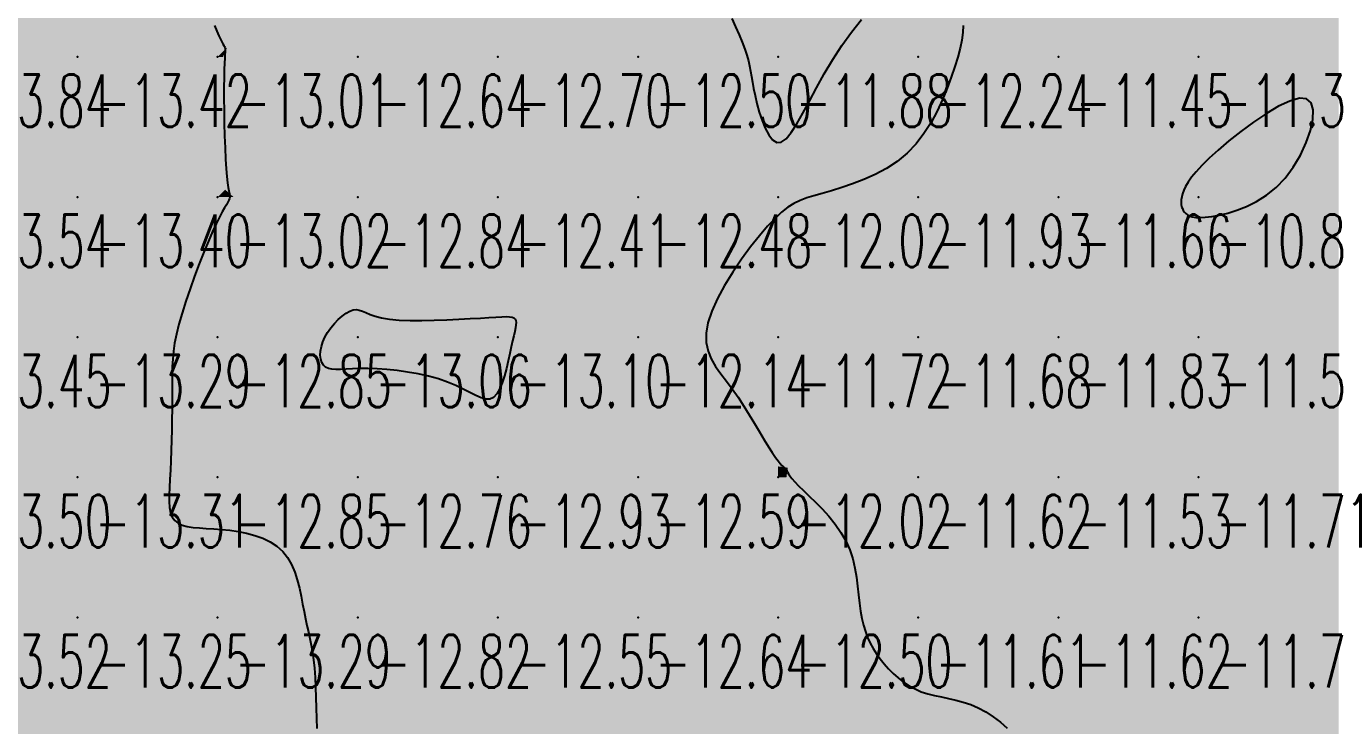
# Model space of a CAD drawing. Header units: millimetres. Extents: x 88261 to 90953, y 390274 to 392322.
# Drawn here: x 89756.6 to 89850.2, y 391109.5 to 391159.4 of the extents above; entities that cross this region are included whole.
import ezdxf
from ezdxf.enums import TextEntityAlignment as Align

# ---------------------------------------------------------------- set-up
doc = ezdxf.new("R2010")
doc.units = ezdxf.units.MM
doc.header["$LTSCALE"] = 25
for name, color, linetype in [('CN_03_00', 7, 'Continuous'), ('COTEAlt', 7, 'Continuous'), ('TN_COLORIAGE', 7, 'Continuous')]:
    doc.layers.add(name, color=color, linetype=linetype)
doc.styles.add('Simplex 1.0', font='Simplex.shx', dxfattribs={"width": 0.99, "height": 2.5})
doc.styles.get("Standard").update_dxf_attribs({"font": 'times.ttf'})

# ---------------------------------------------------------------- blocks, each defined once
blk = doc.blocks.new('COTE')
at = {"color": 0}
blk.add_point((0, 0), dxfattribs=at)
at = {"layer": 'COTEAlt'}
blk.add_attdef('ALT', text='', height=3.75, dxfattribs=at).set_placement((1.25, -1.25), align=Align.TOP_LEFT)

msp = doc.modelspace()

# ---------------------------------------------------------------- linework, layer by layer
at = {"layer": 'CN_03_00', "flags": 128}
for points, elevation in [([(89770.027, 391159.483), (89770.185, 391159.074), (89770.324, 391158.75), (89770.443, 391158.499), (89770.543, 391158.308), (89770.625, 391158.165), (89770.69, 391158.057), (89770.738, 391157.972), (89770.769, 391157.896), (89770.786, 391157.817), (89770.79, 391157.718), (89770.784, 391157.583), (89770.772, 391157.395), (89770.755, 391157.137), (89770.736, 391156.792), (89770.719, 391156.344), (89770.706, 391155.775), (89770.7, 391155.077), (89770.701, 391154.277), (89770.708, 391153.408), (89770.723, 391152.507), (89770.745, 391151.606), (89770.774, 391150.741), (89770.81, 391149.947), (89770.854, 391149.258), (89770.904, 391148.7), (89770.957, 391148.262), (89771.008, 391147.927), (89771.054, 391147.675), (89771.09, 391147.488), (89771.111, 391147.347), (89771.114, 391147.232), (89771.094, 391147.126), (89771.047, 391147.01), (89770.972, 391146.87), (89770.868, 391146.692), (89770.734, 391146.463), (89770.569, 391146.17), (89770.372, 391145.798), (89770.143, 391145.335), (89769.88, 391144.767), (89769.584, 391144.087), (89769.265, 391143.314), (89768.933, 391142.475), (89768.6, 391141.594), (89768.277, 391140.697), (89767.976, 391139.81), (89767.707, 391138.959), (89767.481, 391138.17), (89767.306, 391137.461), (89767.179, 391136.821), (89767.092, 391136.233), (89767.038, 391135.678), (89767.009, 391135.138), (89766.998, 391134.597), (89766.997, 391134.035), (89767, 391133.435), (89767, 391132.784), (89766.996, 391132.09), (89766.988, 391131.366), (89766.975, 391130.624), (89766.958, 391129.879), (89766.935, 391129.141), (89766.908, 391128.425), (89766.876, 391127.744), (89766.84, 391127.108), (89766.807, 391126.521), (89766.787, 391125.986), (89766.789, 391125.504), (89766.82, 391125.077), (89766.891, 391124.707), (89767.01, 391124.397), (89767.186, 391124.148), (89767.425, 391123.96), (89767.725, 391123.824), (89768.081, 391123.731), (89768.489, 391123.669), (89768.942, 391123.628), (89769.436, 391123.597), (89769.965, 391123.567), (89770.526, 391123.525), (89771.112, 391123.463), (89771.711, 391123.374), (89772.312, 391123.253), (89772.9, 391123.092), (89773.465, 391122.887), (89773.994, 391122.631), (89774.473, 391122.32), (89774.891, 391121.946), (89775.238, 391121.507), (89775.522, 391121.013), (89775.751, 391120.479), (89775.934, 391119.916), (89776.083, 391119.339), (89776.207, 391118.761), (89776.314, 391118.195), (89776.416, 391117.655), (89776.519, 391117.149), (89776.624, 391116.67), (89776.728, 391116.203), (89776.828, 391115.737), (89776.923, 391115.257), (89777.01, 391114.753), (89777.086, 391114.209), (89777.149, 391113.614), (89777.198, 391112.96), (89777.235, 391112.258), (89777.262, 391111.526), (89777.284, 391110.78), (89777.301, 391110.038), (89777.319, 391109.317)], -13), ([(89823.451, 391159.483), (89823.428, 391158.974), (89823.353, 391158.434), (89823.229, 391157.855), (89823.062, 391157.227), (89822.854, 391156.543), (89822.607, 391155.798), (89822.319, 391155.007), (89821.985, 391154.188), (89821.599, 391153.362), (89821.158, 391152.548), (89820.655, 391151.763), (89820.088, 391151.029), (89819.45, 391150.363), (89818.742, 391149.781), (89817.979, 391149.278), (89817.182, 391148.848), (89816.37, 391148.482), (89815.565, 391148.172), (89814.786, 391147.91), (89814.054, 391147.689), (89813.389, 391147.5), (89812.804, 391147.333), (89812.287, 391147.171), (89811.817, 391146.993), (89811.376, 391146.778), (89810.943, 391146.508), (89810.499, 391146.161), (89810.024, 391145.718), (89809.498, 391145.158), (89808.91, 391144.469), (89808.28, 391143.673), (89807.638, 391142.798), (89807.011, 391141.874), (89806.428, 391140.929), (89805.918, 391139.992), (89805.511, 391139.094), (89805.233, 391138.262), (89805.107, 391137.519), (89805.119, 391136.854), (89805.25, 391136.25), (89805.479, 391135.69), (89805.786, 391135.156), (89806.15, 391134.632), (89806.551, 391134.1), (89806.969, 391133.542), (89807.386, 391132.947), (89807.795, 391132.325), (89808.191, 391131.695), (89808.57, 391131.073), (89808.928, 391130.475), (89809.258, 391129.919), (89809.558, 391129.421), (89809.823, 391128.998), (89810.049, 391128.662), (89810.238, 391128.406), (89810.395, 391128.216), (89810.522, 391128.08), (89810.623, 391127.986), (89810.701, 391127.921), (89810.76, 391127.871), (89810.804, 391127.825), (89810.837, 391127.771), (89810.869, 391127.702), (89810.912, 391127.612), (89810.979, 391127.494), (89811.079, 391127.344), (89811.226, 391127.154), (89811.431, 391126.92), (89811.705, 391126.635), (89812.055, 391126.295), (89812.466, 391125.903), (89812.917, 391125.463), (89813.389, 391124.979), (89813.862, 391124.457), (89814.315, 391123.9), (89814.727, 391123.312), (89815.08, 391122.699), (89815.357, 391122.064), (89815.567, 391121.416), (89815.722, 391120.762), (89815.835, 391120.111), (89815.919, 391119.47), (89815.987, 391118.847), (89816.051, 391118.251), (89816.125, 391117.688), (89816.218, 391117.166), (89816.334, 391116.681), (89816.473, 391116.228), (89816.635, 391115.803), (89816.821, 391115.401), (89817.031, 391115.016), (89817.266, 391114.645), (89817.526, 391114.283), (89817.811, 391113.925), (89818.121, 391113.576), (89818.455, 391113.241), (89818.812, 391112.924), (89819.192, 391112.631), (89819.594, 391112.366), (89820.017, 391112.136), (89820.461, 391111.943), (89820.924, 391111.792), (89821.405, 391111.67), (89821.901, 391111.564), (89822.41, 391111.46), (89822.929, 391111.345), (89823.456, 391111.204), (89823.99, 391111.023), (89824.526, 391110.79), (89825.063, 391110.494), (89825.593, 391110.145), (89826.109, 391109.759), (89826.602, 391109.351)], -12), ([(89806.941, 391159.966), (89807.207, 391159.373), (89807.456, 391158.808), (89807.679, 391158.281), (89807.866, 391157.798), (89808.012, 391157.363), (89808.124, 391156.965), (89808.21, 391156.588), (89808.281, 391156.216), (89808.346, 391155.835), (89808.415, 391155.427), (89808.497, 391154.978), (89808.602, 391154.472), (89808.738, 391153.903), (89808.904, 391153.3), (89809.1, 391152.702), (89809.324, 391152.148), (89809.575, 391151.677), (89809.851, 391151.328), (89810.151, 391151.14), (89810.473, 391151.152), (89810.817, 391151.39), (89811.187, 391151.835), (89811.585, 391152.455), (89812.015, 391153.217), (89812.482, 391154.089), (89812.99, 391155.04), (89813.541, 391156.036), (89814.141, 391157.047), (89814.79, 391158.041), (89815.478, 391158.998), (89816.194, 391159.897)], -12)]:
    msp.add_lwpolyline(points, dxfattribs=dict(at, elevation=elevation))
for points, elevation in [([(89847.007, 391149.37), (89847.516, 391150.231), (89847.931, 391151.12), (89848.234, 391151.987), (89848.407, 391152.782), (89848.431, 391153.457), (89848.289, 391153.963), (89847.963, 391154.249), (89847.444, 391154.282), (89846.765, 391154.089), (89845.967, 391153.714), (89845.092, 391153.198), (89844.182, 391152.586), (89843.278, 391151.919), (89842.423, 391151.24), (89841.659, 391150.593), (89841.017, 391150.012), (89840.494, 391149.499), (89840.077, 391149.046), (89839.753, 391148.649), (89839.507, 391148.299), (89839.327, 391147.991), (89839.2, 391147.718), (89839.113, 391147.473), (89839.053, 391147.251), (89839.018, 391147.049), (89839.006, 391146.866), (89839.015, 391146.7), (89839.045, 391146.548), (89839.093, 391146.41), (89839.159, 391146.284), (89839.24, 391146.168), (89839.337, 391146.06), (89839.457, 391145.965), (89839.61, 391145.885), (89839.805, 391145.825), (89840.051, 391145.787), (89840.357, 391145.777), (89840.733, 391145.797), (89841.187, 391145.851), (89841.725, 391145.944), (89842.333, 391146.087), (89842.992, 391146.289), (89843.684, 391146.562), (89844.392, 391146.917), (89845.096, 391147.366), (89845.779, 391147.918), (89846.422, 391148.586), (89847.007, 391149.37)], -11), ([(89789.678, 391132.825), (89789.384, 391132.821), (89789.051, 391132.91), (89788.676, 391133.072), (89788.254, 391133.285), (89787.779, 391133.531), (89787.247, 391133.787), (89786.654, 391134.035), (89785.999, 391134.257), (89785.295, 391134.45), (89784.558, 391134.614), (89783.806, 391134.749), (89783.055, 391134.856), (89782.322, 391134.935), (89781.624, 391134.986), (89780.977, 391135.01), (89780.395, 391135.007), (89779.878, 391134.987), (89779.422, 391134.961), (89779.025, 391134.938), (89778.682, 391134.929), (89778.391, 391134.945), (89778.148, 391134.995), (89777.949, 391135.09), (89777.792, 391135.238), (89777.677, 391135.434), (89777.605, 391135.671), (89777.575, 391135.943), (89777.589, 391136.242), (89777.648, 391136.561), (89777.751, 391136.894), (89777.899, 391137.233), (89778.091, 391137.571), (89778.321, 391137.9), (89778.576, 391138.21), (89778.85, 391138.494), (89779.131, 391138.743), (89779.41, 391138.947), (89779.678, 391139.098), (89779.925, 391139.188), (89780.146, 391139.211), (89780.357, 391139.177), (89780.578, 391139.099), (89780.827, 391138.992), (89781.126, 391138.867), (89781.493, 391138.738), (89781.948, 391138.62), (89782.513, 391138.524), (89783.197, 391138.462), (89783.978, 391138.431), (89784.827, 391138.426), (89785.711, 391138.442), (89786.601, 391138.473), (89787.466, 391138.514), (89788.274, 391138.56), (89788.996, 391138.605), (89789.607, 391138.645), (89790.111, 391138.676), (89790.519, 391138.696), (89790.841, 391138.703), (89791.087, 391138.692), (89791.268, 391138.663), (89791.395, 391138.611), (89791.477, 391138.535), (89791.525, 391138.432), (89791.543, 391138.296), (89791.533, 391138.124), (89791.5, 391137.91), (89791.446, 391137.651), (89791.376, 391137.341), (89791.291, 391136.975), (89791.196, 391136.55), (89791.093, 391136.065), (89790.98, 391135.54), (89790.854, 391135), (89790.713, 391134.47), (89790.553, 391133.975), (89790.372, 391133.538), (89790.168, 391133.186), (89789.938, 391132.943), (89789.678, 391132.825)], -13)]:
    msp.add_lwpolyline(points, close=True, dxfattribs=dict(at, elevation=elevation))
at = {"layer": 'TN_COLORIAGE', "color": 221}
for points in [[(89750.249, 391167.239, -13.239), (89750.249, 391157.239, -13.239), (89760.249, 391167.239, -13.239)], [(89750.249, 391157.239, -13.239), (89760.249, 391157.239, -13.239), (89760.249, 391167.239, -13.239)], [(89760.249, 391157.239, -13), (89768.232, 391165.223, -13), (89760.249, 391167.239, -13), (89767.187, 391167.239, -13)], [(89760.249, 391157.239, -13), (89768.232, 391165.223, -13), (89770.249, 391157.239, -13), (89770.249, 391158.438, -13)], [(89770.934, 391157.925, -13.014), (89770.249, 391158.438, -13.014), (89770.249, 391157.239, -13.014)], [(89770.632, 391157.239, -13.014), (89770.934, 391157.925, -13.014), (89770.249, 391157.239, -13.014)], [(89750.249, 391157.239, -13.418), (89750.249, 391147.239, -13.418), (89760.249, 391157.239, -13.418)], [(89750.249, 391147.239, -13.418), (89760.249, 391147.239, -13.418), (89760.249, 391157.239, -13.418)], [(89760.249, 391157.239, -13.014), (89760.249, 391147.239, -13.014), (89770.249, 391157.239, -13.014)], [(89760.249, 391147.239, -13.014), (89770.249, 391147.239, -13.014), (89770.249, 391157.239, -13.014)], [(89770.249, 391147.239, -13), (89770.777, 391147.767, -13), (89770.249, 391157.239, -13), (89770.632, 391157.239, -13)], [(89750.249, 391147.239, -13.404), (89750.249, 391137.239, -13.404), (89760.249, 391147.239, -13.404)], [(89750.249, 391137.239, -13.404), (89760.249, 391137.239, -13.404), (89760.249, 391147.239, -13.404)], [(89760.249, 391147.239, -13.02), (89760.249, 391137.239, -13.02), (89770.249, 391147.239, -13.02)], [(89760.249, 391137.239, -13), (89766.898, 391137.239, -13), (89770.249, 391147.239, -13), (89770.249, 391146.031, -13)], [(89770.777, 391147.767, -13.02), (89771.384, 391147.239, -13.02), (89770.249, 391147.239, -13.02)], [(89771.384, 391147.239, -13.02), (89770.249, 391146.031, -13.02), (89770.249, 391147.239, -13.02)], [(89780.249, 391139.938, -13.058), (89777.409, 391137.239, -13.058), (89780.249, 391137.239, -13.058)], [(89781.145, 391138.135, -13.058), (89780.249, 391139.938, -13.058), (89780.249, 391137.239, -13.058)], [(89791.273, 391137.239, -13.098), (89791.835, 391138.826, -13.098), (89790.249, 391137.239, -13.098)], [(89790.249, 391138.667, -13.098), (89791.835, 391138.826, -13.098), (89790.249, 391137.239, -13.098)], [(89790.249, 391137.239, -13), (89790.249, 391138.667, -13), (89780.249, 391137.239, -13), (89781.145, 391138.135, -13)], [(89750.249, 391137.239, -13.29), (89750.249, 391127.239, -13.29), (89760.249, 391137.239, -13.29)], [(89750.249, 391127.239, -13.29), (89760.249, 391127.239, -13.29), (89760.249, 391137.239, -13.29)], [(89760.249, 391127.239, -13), (89767.042, 391134.033, -13), (89760.249, 391137.239, -13), (89766.898, 391137.239, -13)], [(89777.509, 391134.5, -13.058), (89777.409, 391137.239, -13.058), (89780.249, 391137.239, -13.058)], [(89780.249, 391135.302, -13.058), (89777.509, 391134.5, -13.058), (89780.249, 391137.239, -13.058)], [(89790.249, 391137.239, -13), (89787.357, 391134.348, -13), (89780.249, 391137.239, -13), (89780.249, 391135.302, -13)], [(89787.357, 391134.348, -13.098), (89790.249, 391131.517, -13.098), (89790.249, 391137.239, -13.098)], [(89791.273, 391137.239, -13.098), (89790.249, 391131.517, -13.098), (89790.249, 391137.239, -13.098)], [(89766.933, 391127.239, -13.31), (89767.042, 391134.033, -13.31), (89760.249, 391127.239, -13.31)], [(89750.249, 391127.239, -13.31), (89750.249, 391117.239, -13.31), (89760.249, 391127.239, -13.31)], [(89750.249, 391117.239, -13.31), (89760.249, 391117.239, -13.31), (89760.249, 391127.239, -13.31)], [(89760.249, 391127.239, -13), (89766.933, 391127.239, -13), (89760.249, 391117.239, -13), (89766.483, 391123.474, -13)], [(89770.249, 391117.239, -13), (89770.249, 391123.752, -13), (89760.249, 391117.239, -13), (89766.483, 391123.474, -13)], [(89775.68, 391122.671, -13.287), (89770.249, 391123.752, -13.287), (89770.249, 391117.239, -13.287)], [(89775.68, 391122.671, -13.287), (89776.376, 391117.239, -13.287), (89770.249, 391117.239, -13.287)], [(89750.249, 391117.239, -13.255), (89750.249, 391107.239, -13.255), (89760.249, 391117.239, -13.255)], [(89750.249, 391107.239, -13.255), (89760.249, 391107.239, -13.255), (89760.249, 391117.239, -13.255)], [(89760.249, 391117.239, -13.287), (89760.249, 391107.239, -13.287), (89770.249, 391117.239, -13.287)], [(89760.249, 391107.239, -13.287), (89770.249, 391107.239, -13.287), (89770.249, 391117.239, -13.287)], [(89770.249, 391107.239, -13), (89777.311, 391114.302, -13), (89770.249, 391117.239, -13), (89776.376, 391117.239, -13)], [(89777.274, 391107.239, -13.436), (89777.311, 391114.302, -13.436), (89770.249, 391107.239, -13.436)]]:
    msp.add_solid(points, dxfattribs=at)
at = {"layer": 'TN_COLORIAGE', "color": 211}
for points in [[(89770.249, 391158.438, -12.894), (89768.232, 391165.223, -12.894), (89770.249, 391167.239, -12.894)], [(89770.249, 391158.438, -12.804), (89770.934, 391157.925, -12.804), (89770.249, 391167.239, -12.804), (89780.249, 391167.239, -12.804)], [(89770.934, 391157.925, -12.639), (89770.632, 391157.239, -12.639), (89780.249, 391167.239, -12.639), (89780.249, 391157.239, -12.639)], [(89780.249, 391167.239, -12.697), (89780.249, 391157.239, -12.697), (89790.249, 391167.239, -12.697)], [(89780.249, 391157.239, -12.697), (89790.249, 391157.239, -12.697), (89790.249, 391167.239, -12.697)], [(89790.249, 391157.239, -12.337), (89800.249, 391157.239, -12.337), (89800.249, 391167.239, -12.337)], [(89790.249, 391167.239, -12.337), (89790.249, 391157.239, -12.337), (89800.249, 391167.239, -12.337)], [(89800.249, 391157.239, -12), (89805.59, 391162.581, -12), (89800.249, 391167.239, -12), (89804.588, 391167.239, -12)], [(89813.587, 391157.239, -12.238), (89820.249, 391164.718, -12.238), (89820.249, 391157.239, -12.238)], [(89823.884, 391160.874, -12.238), (89820.249, 391164.718, -12.238), (89820.249, 391157.239, -12.238)], [(89805.59, 391162.581, -12.504), (89808.337, 391157.239, -12.504), (89800.249, 391157.239, -12.504)], [(89823.248, 391157.239, -12.238), (89823.884, 391160.874, -12.238), (89820.249, 391157.239, -12.238)], [(89770.632, 391157.239, -12.639), (89770.777, 391147.767, -12.639), (89780.249, 391157.239, -12.639)], [(89771.384, 391147.239, -12.639), (89770.777, 391147.767, -12.639), (89780.249, 391147.239, -12.639), (89780.249, 391157.239, -12.639)], [(89780.249, 391157.239, -12.702), (89780.249, 391147.239, -12.702), (89790.249, 391157.239, -12.702)], [(89780.249, 391147.239, -12.702), (89790.249, 391147.239, -12.702), (89790.249, 391157.239, -12.702)], [(89790.249, 391147.239, -12.504), (89800.249, 391147.239, -12.504), (89800.249, 391157.239, -12.504)], [(89790.249, 391157.239, -12.504), (89790.249, 391147.239, -12.504), (89800.249, 391157.239, -12.504)], [(89800.249, 391157.239, -12), (89808.337, 391157.239, -12), (89800.249, 391147.239, -12), (89808.257, 391155.247, -12)], [(89820.249, 391157.239, -12), (89820.249, 391149.425, -12), (89810.249, 391147.239, -12), (89812.458, 391147.239, -12)], [(89820.249, 391157.239, -12), (89813.587, 391157.239, -12), (89810.249, 391147.239, -12), (89810.249, 391148.606, -12)], [(89823.248, 391157.239, -12.238), (89820.249, 391149.425, -12.238), (89820.249, 391157.239, -12.238)], [(89800.249, 391147.239, -12), (89808.257, 391155.247, -12), (89810.249, 391147.239, -12), (89810.249, 391148.606, -12)], [(89770.249, 391146.031, -12.843), (89771.384, 391147.239, -12.843), (89770.249, 391137.239, -12.843), (89780.249, 391147.239, -12.843)], [(89777.409, 391137.239, -12.843), (89780.249, 391139.938, -12.843), (89770.249, 391137.239, -12.843), (89780.249, 391147.239, -12.843)], [(89780.249, 391139.938, -12.41), (89781.145, 391138.135, -12.41), (89780.249, 391147.239, -12.41), (89790.249, 391147.239, -12.41)], [(89781.145, 391138.135, -12.41), (89790.249, 391138.667, -12.41), (89790.249, 391147.239, -12.41)], [(89791.835, 391138.826, -12.41), (89790.249, 391138.667, -12.41), (89800.249, 391147.239, -12.41), (89790.249, 391147.239, -12.41)], [(89791.835, 391138.826, -12.139), (89791.273, 391137.239, -12.139), (89800.249, 391147.239, -12.139), (89800.249, 391137.239, -12.139)], [(89800.249, 391137.239, -12), (89803.536, 391137.239, -12), (89810.249, 391147.239, -12), (89810.249, 391146.617, -12)], [(89800.249, 391147.239, -12.019), (89800.249, 391137.239, -12.019), (89810.249, 391147.239, -12.019)], [(89810.249, 391146.617, -12.019), (89812.458, 391147.239, -12.019), (89810.249, 391147.239, -12.019)], [(89770.249, 391146.031, -12.854), (89766.898, 391137.239, -12.854), (89770.249, 391137.239, -12.854)], [(89766.898, 391137.239, -12.854), (89767.042, 391134.033, -12.854), (89770.249, 391137.239, -12.854)], [(89767.042, 391134.033, -12.846), (89766.933, 391127.239, -12.846), (89770.249, 391137.239, -12.846), (89770.249, 391127.239, -12.846)], [(89777.409, 391137.239, -12.846), (89777.509, 391134.5, -12.846), (89770.249, 391137.239, -12.846), (89770.249, 391127.239, -12.846)], [(89790.249, 391127.239, -12.139), (89800.249, 391127.239, -12.139), (89800.249, 391137.239, -12.139)], [(89790.249, 391131.517, -12.139), (89791.273, 391137.239, -12.139), (89790.249, 391127.239, -12.139), (89800.249, 391137.239, -12.139)], [(89800.249, 391127.239, -12), (89807.008, 391133.999, -12), (89800.249, 391137.239, -12), (89803.536, 391137.239, -12)], [(89777.509, 391134.5, -12.758), (89780.249, 391135.302, -12.758), (89770.249, 391127.239, -12.758), (89780.249, 391127.239, -12.758)], [(89780.249, 391135.302, -12.758), (89787.357, 391134.348, -12.758), (89780.249, 391127.239, -12.758)], [(89790.249, 391131.517, -12.758), (89787.357, 391134.348, -12.758), (89790.249, 391127.239, -12.758), (89780.249, 391127.239, -12.758)], [(89800.249, 391127.239, -12), (89807.008, 391133.999, -12), (89810.249, 391127.239, -12), (89810.249, 391128.016, -12)], [(89810.934, 391127.924, -12.024), (89810.249, 391128.016, -12.024), (89810.249, 391127.239, -12.024)], [(89810.84, 391127.239, -12.024), (89810.934, 391127.924, -12.024), (89810.249, 391127.239, -12.024)], [(89766.483, 391123.474, -12.846), (89766.933, 391127.239, -12.846), (89770.249, 391127.239, -12.846)], [(89766.483, 391123.474, -12.846), (89770.249, 391123.752, -12.846), (89770.249, 391127.239, -12.846)], [(89770.249, 391123.752, -12.758), (89775.68, 391122.671, -12.758), (89770.249, 391127.239, -12.758), (89780.249, 391127.239, -12.758)], [(89776.376, 391117.239, -12.758), (89775.68, 391122.671, -12.758), (89780.249, 391117.239, -12.758), (89780.249, 391127.239, -12.758)], [(89780.249, 391127.239, -12.927), (89780.249, 391117.239, -12.927), (89790.249, 391127.239, -12.927)], [(89780.249, 391117.239, -12.927), (89790.249, 391117.239, -12.927), (89790.249, 391127.239, -12.927)], [(89790.249, 391117.239, -12.592), (89800.249, 391117.239, -12.592), (89800.249, 391127.239, -12.592)], [(89790.249, 391127.239, -12.592), (89790.249, 391117.239, -12.592), (89800.249, 391127.239, -12.592)], [(89800.249, 391117.239, -12.024), (89810.249, 391117.239, -12.024), (89810.249, 391127.239, -12.024)], [(89800.249, 391127.239, -12.024), (89800.249, 391117.239, -12.024), (89810.249, 391127.239, -12.024)], [(89810.249, 391117.239, -12), (89815.937, 391122.928, -12), (89810.249, 391127.239, -12), (89810.84, 391127.239, -12)], [(89815.889, 391117.239, -12.502), (89815.937, 391122.928, -12.502), (89810.249, 391117.239, -12.502)], [(89776.376, 391117.239, -12.818), (89777.311, 391114.302, -12.818), (89780.249, 391117.239, -12.818)], [(89777.311, 391114.302, -12.815), (89777.274, 391107.239, -12.815), (89780.249, 391117.239, -12.815), (89780.249, 391107.239, -12.815)], [(89780.249, 391117.239, -12.551), (89780.249, 391107.239, -12.551), (89790.249, 391117.239, -12.551)], [(89780.249, 391107.239, -12.551), (89790.249, 391107.239, -12.551), (89790.249, 391117.239, -12.551)], [(89790.249, 391107.239, -12.64), (89800.249, 391107.239, -12.64), (89800.249, 391117.239, -12.64)], [(89790.249, 391117.239, -12.64), (89790.249, 391107.239, -12.64), (89800.249, 391117.239, -12.64)], [(89800.249, 391107.239, -12.502), (89810.249, 391107.239, -12.502), (89810.249, 391117.239, -12.502)], [(89800.249, 391117.239, -12.502), (89800.249, 391107.239, -12.502), (89810.249, 391117.239, -12.502)], [(89810.249, 391107.239, -12), (89817.254, 391114.245, -12), (89810.249, 391117.239, -12), (89815.889, 391117.239, -12)], [(89810.249, 391107.239, -12), (89817.254, 391114.245, -12), (89820.249, 391107.239, -12), (89820.249, 391111.478, -12)], [(89824.514, 391111.505, -12.286), (89828.851, 391107.239, -12.286), (89820.249, 391107.239, -12.286)], [(89820.249, 391111.478, -12.286), (89824.514, 391111.505, -12.286), (89820.249, 391107.239, -12.286)]]:
    msp.add_solid(points, dxfattribs=at)
at = {"layer": 'TN_COLORIAGE', "color": 201}
for points in [[(89808.337, 391157.239, -11.56), (89805.59, 391162.581, -11.56), (89810.249, 391157.239, -11.56), (89810.249, 391167.239, -11.56)], [(89820.249, 391164.718, -11.881), (89813.587, 391157.239, -11.881), (89820.249, 391167.239, -11.881), (89810.249, 391157.239, -11.881)], [(89810.249, 391167.239, -11.92), (89810.249, 391157.239, -11.92), (89820.249, 391167.239, -11.92)], [(89823.884, 391160.874, -11.445), (89823.248, 391157.239, -11.445), (89830.249, 391167.239, -11.445), (89830.249, 391157.239, -11.445)], [(89830.249, 391167.239, -11), (89839.645, 391167.239, -11), (89830.249, 391157.239, -11), (89839.471, 391166.462, -11)], [(89840.249, 391157.239, -11.275), (89850.249, 391157.239, -11.275), (89850.249, 391167.239, -11.275)], [(89840.249, 391157.239, -11), (89840.249, 391166.179, -11), (89850.249, 391167.239, -11), (89841.45, 391167.239, -11)], [(89830.249, 391157.239, -11), (89839.471, 391166.462, -11), (89840.249, 391157.239, -11), (89840.249, 391166.179, -11)], [(89810.249, 391148.606, -11.881), (89808.257, 391155.247, -11.881), (89810.249, 391157.239, -11.881)], [(89808.257, 391155.247, -11.881), (89808.337, 391157.239, -11.881), (89810.249, 391157.239, -11.881)], [(89810.249, 391148.606, -11.881), (89813.587, 391157.239, -11.881), (89810.249, 391157.239, -11.881)], [(89820.249, 391147.239, -11.445), (89830.249, 391147.239, -11.445), (89830.249, 391157.239, -11.445)], [(89820.249, 391149.425, -11.445), (89823.248, 391157.239, -11.445), (89820.249, 391147.239, -11.445), (89830.249, 391157.239, -11.445)], [(89830.249, 391147.239, -11), (89838.834, 391147.239, -11), (89840.249, 391157.239, -11), (89840.249, 391149.802, -11)], [(89830.249, 391157.239, -11.317), (89830.249, 391147.239, -11.317), (89840.249, 391157.239, -11.317)], [(89840.249, 391157.239, -11), (89840.249, 391149.802, -11), (89850.249, 391157.239, -11), (89850.123, 391157.113, -11)], [(89850.249, 391147.239, -11), (89847.04, 391147.239, -11), (89850.249, 391157.239, -11), (89850.123, 391157.113, -11)], [(89812.458, 391147.239, -11.934), (89820.249, 391149.425, -11.934), (89820.249, 391147.239, -11.934)], [(89810.249, 391137.239, -11.934), (89820.249, 391137.239, -11.934), (89820.249, 391147.239, -11.934)], [(89812.458, 391147.239, -11.716), (89810.249, 391146.617, -11.716), (89820.249, 391147.239, -11.716), (89810.249, 391137.239, -11.716)], [(89820.249, 391137.239, -11.662), (89830.249, 391137.239, -11.662), (89830.249, 391147.239, -11.662)], [(89820.249, 391147.239, -11.662), (89820.249, 391137.239, -11.662), (89830.249, 391147.239, -11.662)], [(89830.249, 391137.239, -11), (89839.089, 391146.08, -11), (89830.249, 391147.239, -11), (89838.834, 391147.239, -11)], [(89840.249, 391137.239, -11.052), (89850.249, 391137.239, -11.052), (89850.249, 391147.239, -11.052)], [(89840.249, 391137.239, -11), (89840.249, 391145.447, -11), (89850.249, 391147.239, -11), (89847.04, 391147.239, -11)], [(89810.249, 391146.617, -11.716), (89803.536, 391137.239, -11.716), (89810.249, 391137.239, -11.716)], [(89830.249, 391137.239, -11), (89839.089, 391146.08, -11), (89840.249, 391137.239, -11), (89840.249, 391145.447, -11)], [(89803.536, 391137.239, -11.716), (89807.008, 391133.999, -11.716), (89810.249, 391137.239, -11.716)], [(89810.249, 391128.016, -11.716), (89807.008, 391133.999, -11.716), (89810.249, 391137.239, -11.716)], [(89810.249, 391128.016, -11.675), (89810.934, 391127.924, -11.675), (89810.249, 391137.239, -11.675), (89820.249, 391137.239, -11.675)], [(89810.934, 391127.924, -11.619), (89810.84, 391127.239, -11.619), (89820.249, 391137.239, -11.619), (89820.249, 391127.239, -11.619)], [(89820.249, 391127.239, -11.831), (89830.249, 391127.239, -11.831), (89830.249, 391137.239, -11.831)], [(89820.249, 391137.239, -11.831), (89820.249, 391127.239, -11.831), (89830.249, 391137.239, -11.831)], [(89830.249, 391127.239, -11.499), (89840.249, 391127.239, -11.499), (89840.249, 391137.239, -11.499)], [(89830.249, 391137.239, -11.499), (89830.249, 391127.239, -11.499), (89840.249, 391137.239, -11.499)], [(89840.249, 391127.239, -11.419), (89850.249, 391127.239, -11.419), (89850.249, 391137.239, -11.419)], [(89840.249, 391137.239, -11.419), (89840.249, 391127.239, -11.419), (89850.249, 391137.239, -11.419)], [(89810.84, 391127.239, -11.619), (89815.937, 391122.928, -11.619), (89820.249, 391127.239, -11.619)], [(89815.937, 391122.928, -11.612), (89815.889, 391117.239, -11.612), (89820.249, 391127.239, -11.612), (89820.249, 391117.239, -11.612)], [(89820.249, 391117.239, -11.529), (89830.249, 391117.239, -11.529), (89830.249, 391127.239, -11.529)], [(89820.249, 391127.239, -11.529), (89820.249, 391117.239, -11.529), (89830.249, 391127.239, -11.529)], [(89830.249, 391117.239, -11.708), (89840.249, 391117.239, -11.708), (89840.249, 391127.239, -11.708)], [(89830.249, 391127.239, -11.708), (89830.249, 391117.239, -11.708), (89840.249, 391127.239, -11.708)], [(89840.249, 391117.239, -11.433), (89850.249, 391117.239, -11.433), (89850.249, 391127.239, -11.433)], [(89840.249, 391127.239, -11.433), (89840.249, 391117.239, -11.433), (89850.249, 391127.239, -11.433)], [(89815.889, 391117.239, -11.612), (89817.254, 391114.245, -11.612), (89820.249, 391117.239, -11.612)], [(89820.249, 391111.478, -11.612), (89817.254, 391114.245, -11.612), (89820.249, 391117.239, -11.612)], [(89824.514, 391111.505, -11.612), (89820.249, 391111.478, -11.612), (89830.249, 391117.239, -11.612), (89820.249, 391117.239, -11.612)], [(89828.851, 391107.239, -11.616), (89824.514, 391111.505, -11.616), (89830.249, 391107.239, -11.616), (89830.249, 391117.239, -11.616)], [(89830.249, 391107.239, -11.749), (89840.249, 391107.239, -11.749), (89840.249, 391117.239, -11.749)], [(89830.249, 391117.239, -11.749), (89830.249, 391107.239, -11.749), (89840.249, 391117.239, -11.749)], [(89840.249, 391107.239, -11.133), (89850.249, 391107.239, -11.133), (89850.249, 391117.239, -11.133)], [(89840.249, 391117.239, -11.133), (89840.249, 391107.239, -11.133), (89850.249, 391117.239, -11.133)]]:
    msp.add_solid(points, dxfattribs=at)
at = {"layer": 'TN_COLORIAGE', "color": 191}
for points in [[(89850.123, 391157.113, -10.891), (89847.04, 391147.239, -10.891), (89840.249, 391147.239, -10.891)], [(89850.123, 391157.113, -10.891), (89840.249, 391149.802, -10.891), (89840.249, 391147.239, -10.891)], [(89840.249, 391149.802, -10.891), (89838.834, 391147.239, -10.891), (89840.249, 391147.239, -10.891)], [(89838.834, 391147.239, -10.891), (89839.089, 391146.08, -10.891), (89840.249, 391147.239, -10.891)], [(89840.249, 391145.447, -10.891), (89839.089, 391146.08, -10.891), (89840.249, 391147.239, -10.891)], [(89847.04, 391147.239, -10.891), (89840.249, 391145.447, -10.891), (89840.249, 391147.239, -10.891)]]:
    msp.add_solid(points, dxfattribs=at)

# ---------------------------------------------------------------- block references
at = {"layer": 'COTEAlt'}
ref = msp.add_blockref('COTE', (89750.249, 391157.239), dxfattribs=at)
ref.add_attrib('ALT', '-13.84', dxfattribs={"height": 3.75, "style": 'Simplex 1.0', "width": 0.6}).set_placement((89751.499, 391155.989), align=Align.TOP_LEFT)
ref = msp.add_blockref('COTE', (89760.249, 391157.239), dxfattribs=at)
ref.add_attrib('ALT', '-13.42', dxfattribs={"height": 3.75, "style": 'Simplex 1.0', "width": 0.6}).set_placement((89761.499, 391155.989), align=Align.TOP_LEFT)
ref = msp.add_blockref('COTE', (89770.249, 391157.239), dxfattribs=at)
ref.add_attrib('ALT', '-13.01', dxfattribs={"height": 3.75, "style": 'Simplex 1.0', "width": 0.6}).set_placement((89771.499, 391155.989), align=Align.TOP_LEFT)
ref = msp.add_blockref('COTE', (89780.249, 391157.239), dxfattribs=at)
ref.add_attrib('ALT', '-12.64', dxfattribs={"height": 3.75, "style": 'Simplex 1.0', "width": 0.6}).set_placement((89781.499, 391155.989), align=Align.TOP_LEFT)
ref = msp.add_blockref('COTE', (89790.249, 391157.239), dxfattribs=at)
ref.add_attrib('ALT', '-12.70', dxfattribs={"height": 3.75, "style": 'Simplex 1.0', "width": 0.6}).set_placement((89791.499, 391155.989), align=Align.TOP_LEFT)
ref = msp.add_blockref('COTE', (89800.249, 391157.239), dxfattribs=at)
ref.add_attrib('ALT', '-12.50', dxfattribs={"height": 3.75, "style": 'Simplex 1.0', "width": 0.6}).set_placement((89801.499, 391155.989), align=Align.TOP_LEFT)
ref = msp.add_blockref('COTE', (89810.249, 391157.239), dxfattribs=at)
ref.add_attrib('ALT', '-11.88', dxfattribs={"height": 3.75, "style": 'Simplex 1.0', "width": 0.6}).set_placement((89811.499, 391155.989), align=Align.TOP_LEFT)
ref = msp.add_blockref('COTE', (89820.249, 391157.239), dxfattribs=at)
ref.add_attrib('ALT', '-12.24', dxfattribs={"height": 3.75, "style": 'Simplex 1.0', "width": 0.6}).set_placement((89821.499, 391155.989), align=Align.TOP_LEFT)
ref = msp.add_blockref('COTE', (89830.249, 391157.239), dxfattribs=at)
ref.add_attrib('ALT', '-11.45', dxfattribs={"height": 3.75, "style": 'Simplex 1.0', "width": 0.6}).set_placement((89831.499, 391155.989), align=Align.TOP_LEFT)
ref = msp.add_blockref('COTE', (89840.249, 391157.239), dxfattribs=at)
ref.add_attrib('ALT', '-11.32', dxfattribs={"height": 3.75, "style": 'Simplex 1.0', "width": 0.6}).set_placement((89841.499, 391155.989), align=Align.TOP_LEFT)
ref = msp.add_blockref('COTE', (89750.249, 391147.239), dxfattribs=at)
ref.add_attrib('ALT', '-13.54', dxfattribs={"height": 3.75, "style": 'Simplex 1.0', "width": 0.6}).set_placement((89751.499, 391145.989), align=Align.TOP_LEFT)
ref = msp.add_blockref('COTE', (89760.249, 391147.239), dxfattribs=at)
ref.add_attrib('ALT', '-13.40', dxfattribs={"height": 3.75, "style": 'Simplex 1.0', "width": 0.6}).set_placement((89761.499, 391145.989), align=Align.TOP_LEFT)
ref = msp.add_blockref('COTE', (89770.249, 391147.239), dxfattribs=at)
ref.add_attrib('ALT', '-13.02', dxfattribs={"height": 3.75, "style": 'Simplex 1.0', "width": 0.6}).set_placement((89771.499, 391145.989), align=Align.TOP_LEFT)
ref = msp.add_blockref('COTE', (89780.249, 391147.239), dxfattribs=at)
ref.add_attrib('ALT', '-12.84', dxfattribs={"height": 3.75, "style": 'Simplex 1.0', "width": 0.6}).set_placement((89781.499, 391145.989), align=Align.TOP_LEFT)
ref = msp.add_blockref('COTE', (89790.249, 391147.239), dxfattribs=at)
ref.add_attrib('ALT', '-12.41', dxfattribs={"height": 3.75, "style": 'Simplex 1.0', "width": 0.6}).set_placement((89791.499, 391145.989), align=Align.TOP_LEFT)
ref = msp.add_blockref('COTE', (89800.249, 391147.239), dxfattribs=at)
ref.add_attrib('ALT', '-12.48', dxfattribs={"height": 3.75, "style": 'Simplex 1.0', "width": 0.6}).set_placement((89801.499, 391145.989), align=Align.TOP_LEFT)
ref = msp.add_blockref('COTE', (89810.249, 391147.239), dxfattribs=at)
ref.add_attrib('ALT', '-12.02', dxfattribs={"height": 3.75, "style": 'Simplex 1.0', "width": 0.6}).set_placement((89811.499, 391145.989), align=Align.TOP_LEFT)
ref = msp.add_blockref('COTE', (89820.249, 391147.239), dxfattribs=at)
ref.add_attrib('ALT', '-11.93', dxfattribs={"height": 3.75, "style": 'Simplex 1.0', "width": 0.6}).set_placement((89821.499, 391145.989), align=Align.TOP_LEFT)
ref = msp.add_blockref('COTE', (89830.249, 391147.239), dxfattribs=at)
ref.add_attrib('ALT', '-11.66', dxfattribs={"height": 3.75, "style": 'Simplex 1.0', "width": 0.6}).set_placement((89831.499, 391145.989), align=Align.TOP_LEFT)
ref = msp.add_blockref('COTE', (89840.249, 391147.239), dxfattribs=at)
ref.add_attrib('ALT', '-10.89', dxfattribs={"height": 3.75, "style": 'Simplex 1.0', "width": 0.6}).set_placement((89841.499, 391145.989), align=Align.TOP_LEFT)
ref = msp.add_blockref('COTE', (89750.249, 391137.239), dxfattribs=at)
ref.add_attrib('ALT', '-13.45', dxfattribs={"height": 3.75, "style": 'Simplex 1.0', "width": 0.6}).set_placement((89751.499, 391135.989), align=Align.TOP_LEFT)
ref = msp.add_blockref('COTE', (89760.249, 391137.239), dxfattribs=at)
ref.add_attrib('ALT', '-13.29', dxfattribs={"height": 3.75, "style": 'Simplex 1.0', "width": 0.6}).set_placement((89761.499, 391135.989), align=Align.TOP_LEFT)
ref = msp.add_blockref('COTE', (89770.249, 391137.239), dxfattribs=at)
ref.add_attrib('ALT', '-12.85', dxfattribs={"height": 3.75, "style": 'Simplex 1.0', "width": 0.6}).set_placement((89771.499, 391135.989), align=Align.TOP_LEFT)
ref = msp.add_blockref('COTE', (89780.249, 391137.239), dxfattribs=at)
ref.add_attrib('ALT', '-13.06', dxfattribs={"height": 3.75, "style": 'Simplex 1.0', "width": 0.6}).set_placement((89781.499, 391135.989), align=Align.TOP_LEFT)
ref = msp.add_blockref('COTE', (89790.249, 391137.239), dxfattribs=at)
ref.add_attrib('ALT', '-13.10', dxfattribs={"height": 3.75, "style": 'Simplex 1.0', "width": 0.6}).set_placement((89791.499, 391135.989), align=Align.TOP_LEFT)
ref = msp.add_blockref('COTE', (89800.249, 391137.239), dxfattribs=at)
ref.add_attrib('ALT', '-12.14', dxfattribs={"height": 3.75, "style": 'Simplex 1.0', "width": 0.6}).set_placement((89801.499, 391135.989), align=Align.TOP_LEFT)
ref = msp.add_blockref('COTE', (89810.249, 391137.239), dxfattribs=at)
ref.add_attrib('ALT', '-11.72', dxfattribs={"height": 3.75, "style": 'Simplex 1.0', "width": 0.6}).set_placement((89811.499, 391135.989), align=Align.TOP_LEFT)
ref = msp.add_blockref('COTE', (89820.249, 391137.239), dxfattribs=at)
ref.add_attrib('ALT', '-11.68', dxfattribs={"height": 3.75, "style": 'Simplex 1.0', "width": 0.6}).set_placement((89821.499, 391135.989), align=Align.TOP_LEFT)
ref = msp.add_blockref('COTE', (89830.249, 391137.239), dxfattribs=at)
ref.add_attrib('ALT', '-11.83', dxfattribs={"height": 3.75, "style": 'Simplex 1.0', "width": 0.6}).set_placement((89831.499, 391135.989), align=Align.TOP_LEFT)
ref = msp.add_blockref('COTE', (89840.249, 391137.239), dxfattribs=at)
ref.add_attrib('ALT', '-11.50', dxfattribs={"height": 3.75, "style": 'Simplex 1.0', "width": 0.6}).set_placement((89841.499, 391135.989), align=Align.TOP_LEFT)
ref = msp.add_blockref('COTE', (89750.249, 391127.239), dxfattribs=at)
ref.add_attrib('ALT', '-13.50', dxfattribs={"height": 3.75, "style": 'Simplex 1.0', "width": 0.6}).set_placement((89751.499, 391125.989), align=Align.TOP_LEFT)
ref = msp.add_blockref('COTE', (89760.249, 391127.239), dxfattribs=at)
ref.add_attrib('ALT', '-13.31', dxfattribs={"height": 3.75, "style": 'Simplex 1.0', "width": 0.6}).set_placement((89761.499, 391125.989), align=Align.TOP_LEFT)
ref = msp.add_blockref('COTE', (89770.249, 391127.239), dxfattribs=at)
ref.add_attrib('ALT', '-12.85', dxfattribs={"height": 3.75, "style": 'Simplex 1.0', "width": 0.6}).set_placement((89771.499, 391125.989), align=Align.TOP_LEFT)
ref = msp.add_blockref('COTE', (89780.249, 391127.239), dxfattribs=at)
ref.add_attrib('ALT', '-12.76', dxfattribs={"height": 3.75, "style": 'Simplex 1.0', "width": 0.6}).set_placement((89781.499, 391125.989), align=Align.TOP_LEFT)
ref = msp.add_blockref('COTE', (89790.249, 391127.239), dxfattribs=at)
ref.add_attrib('ALT', '-12.93', dxfattribs={"height": 3.75, "style": 'Simplex 1.0', "width": 0.6}).set_placement((89791.499, 391125.989), align=Align.TOP_LEFT)
ref = msp.add_blockref('COTE', (89800.249, 391127.239), dxfattribs=at)
ref.add_attrib('ALT', '-12.59', dxfattribs={"height": 3.75, "style": 'Simplex 1.0', "width": 0.6}).set_placement((89801.499, 391125.989), align=Align.TOP_LEFT)
ref = msp.add_blockref('COTE', (89810.249, 391127.239), dxfattribs=at)
ref.add_attrib('ALT', '-12.02', dxfattribs={"height": 3.75, "style": 'Simplex 1.0', "width": 0.6}).set_placement((89811.499, 391125.989), align=Align.TOP_LEFT)
ref = msp.add_blockref('COTE', (89820.249, 391127.239), dxfattribs=at)
ref.add_attrib('ALT', '-11.62', dxfattribs={"height": 3.75, "style": 'Simplex 1.0', "width": 0.6}).set_placement((89821.499, 391125.989), align=Align.TOP_LEFT)
ref = msp.add_blockref('COTE', (89830.249, 391127.239), dxfattribs=at)
ref.add_attrib('ALT', '-11.53', dxfattribs={"height": 3.75, "style": 'Simplex 1.0', "width": 0.6}).set_placement((89831.499, 391125.989), align=Align.TOP_LEFT)
ref = msp.add_blockref('COTE', (89840.249, 391127.239), dxfattribs=at)
ref.add_attrib('ALT', '-11.71', dxfattribs={"height": 3.75, "style": 'Simplex 1.0', "width": 0.6}).set_placement((89841.499, 391125.989), align=Align.TOP_LEFT)
ref = msp.add_blockref('COTE', (89750.249, 391117.239), dxfattribs=at)
ref.add_attrib('ALT', '-13.52', dxfattribs={"height": 3.75, "style": 'Simplex 1.0', "width": 0.6}).set_placement((89751.499, 391115.989), align=Align.TOP_LEFT)
ref = msp.add_blockref('COTE', (89760.249, 391117.239), dxfattribs=at)
ref.add_attrib('ALT', '-13.25', dxfattribs={"height": 3.75, "style": 'Simplex 1.0', "width": 0.6}).set_placement((89761.499, 391115.989), align=Align.TOP_LEFT)
ref = msp.add_blockref('COTE', (89770.249, 391117.239), dxfattribs=at)
ref.add_attrib('ALT', '-13.29', dxfattribs={"height": 3.75, "style": 'Simplex 1.0', "width": 0.6}).set_placement((89771.499, 391115.989), align=Align.TOP_LEFT)
ref = msp.add_blockref('COTE', (89780.249, 391117.239), dxfattribs=at)
ref.add_attrib('ALT', '-12.82', dxfattribs={"height": 3.75, "style": 'Simplex 1.0', "width": 0.6}).set_placement((89781.499, 391115.989), align=Align.TOP_LEFT)
ref = msp.add_blockref('COTE', (89790.249, 391117.239), dxfattribs=at)
ref.add_attrib('ALT', '-12.55', dxfattribs={"height": 3.75, "style": 'Simplex 1.0', "width": 0.6}).set_placement((89791.499, 391115.989), align=Align.TOP_LEFT)
ref = msp.add_blockref('COTE', (89800.249, 391117.239), dxfattribs=at)
ref.add_attrib('ALT', '-12.64', dxfattribs={"height": 3.75, "style": 'Simplex 1.0', "width": 0.6}).set_placement((89801.499, 391115.989), align=Align.TOP_LEFT)
ref = msp.add_blockref('COTE', (89810.249, 391117.239), dxfattribs=at)
ref.add_attrib('ALT', '-12.50', dxfattribs={"height": 3.75, "style": 'Simplex 1.0', "width": 0.6}).set_placement((89811.499, 391115.989), align=Align.TOP_LEFT)
ref = msp.add_blockref('COTE', (89820.249, 391117.239), dxfattribs=at)
ref.add_attrib('ALT', '-11.61', dxfattribs={"height": 3.75, "style": 'Simplex 1.0', "width": 0.6}).set_placement((89821.499, 391115.989), align=Align.TOP_LEFT)
ref = msp.add_blockref('COTE', (89830.249, 391117.239), dxfattribs=at)
ref.add_attrib('ALT', '-11.62', dxfattribs={"height": 3.75, "style": 'Simplex 1.0', "width": 0.6}).set_placement((89831.499, 391115.989), align=Align.TOP_LEFT)
ref = msp.add_blockref('COTE', (89840.249, 391117.239), dxfattribs=at)
ref.add_attrib('ALT', '-11.75', dxfattribs={"height": 3.75, "style": 'Simplex 1.0', "width": 0.6}).set_placement((89841.499, 391115.989), align=Align.TOP_LEFT)

doc.saveas('drawing.dxf')
